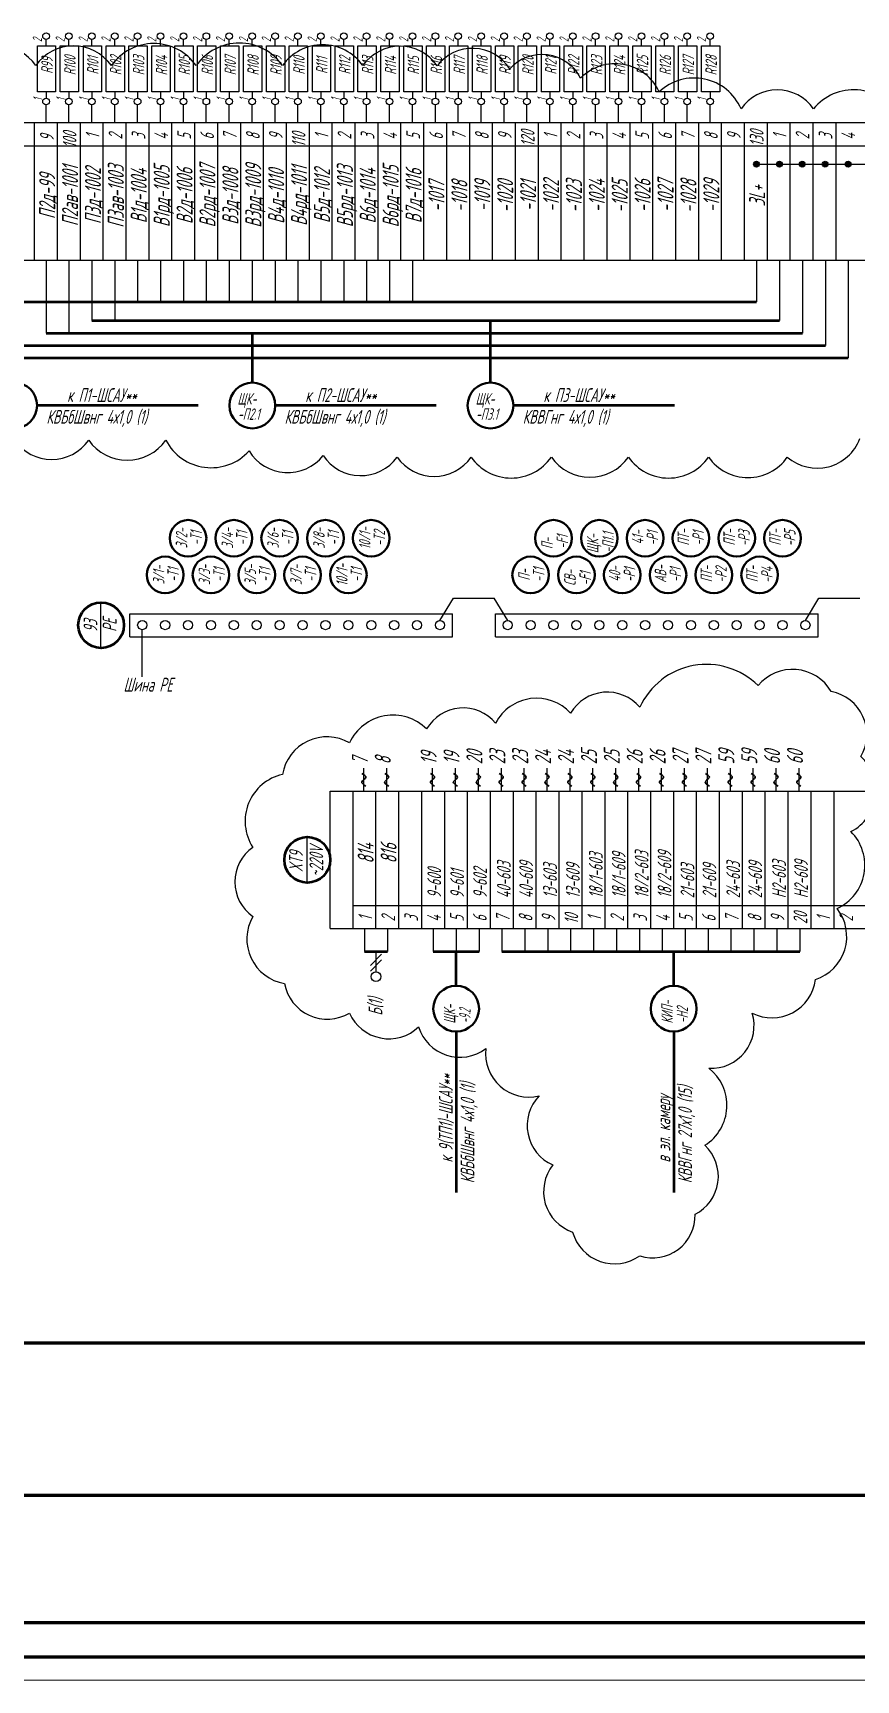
# Model space of a CAD drawing. Header units: millimetres. Extents: x -680 to 9204, y -4430 to 7779.
# Drawn here: x 3964.6 to 4144.4, y -537.1 to -177.6 of the extents above; entities that cross this region are included whole.
import ezdxf
from ezdxf.enums import TextEntityAlignment as Align

# ---------------------------------------------------------------- set-up
doc = ezdxf.new("R2010")
doc.units = ezdxf.units.MM
doc.layers.get('Defpoints').update_dxf_attribs({"color": 33})
for name, color, linetype, lineweight in [('Датчики', 31, 'Continuous', 50), ('Текст_КИП', 2, 'Continuous', 25), ('Толст.рамка', 7, 'Continuous', 60), ('Тонк.рамка', 10, 'Continuous', 20), ('Эл.кабель', 2, 'Continuous', 50)]:
    doc.layers.add(name, color=color, linetype=linetype, lineweight=lineweight)
doc.layers.add('ТЕКСТ', color=2, linetype='Continuous')
doc.styles.add('Simplex', font='simplex.shx', dxfattribs={"width": 0.7, "oblique": 15})

msp = doc.modelspace()

# ---------------------------------------------------------------- hatches: boundary and pattern name
for points in [[(4122.603, -206.845, 1), (4122.603, -205.579, 1)], [(4127.603, -206.845, 1), (4127.603, -205.579, 1)], [(4132.603, -206.845, 1), (4132.603, -205.579, 1)], [(4137.603, -206.845, 1), (4137.603, -205.579, 1)], [(4142.603, -206.845, 1), (4142.603, -205.579, 1)]]:
    msp.add_hatch(color=256).paths.add_polyline_path(points)

# ---------------------------------------------------------------- linework, layer by layer
for p, q in [((3967.498, -180.406), (3967.498, -179.015)), ((3972.498, -180.406), (3972.498, -179.015)), ((3977.498, -180.406), (3977.498, -179.015)), ((3982.498, -180.406), (3982.498, -179.015)), ((3987.498, -180.406), (3987.498, -179.015)), ((3992.498, -180.406), (3992.498, -179.015)), ((3997.498, -180.406), (3997.498, -179.015)), ((4002.498, -180.406), (4002.498, -179.015)), ((4007.498, -180.406), (4007.498, -179.015)), ((4012.498, -180.406), (4012.498, -179.015)), ((4017.498, -180.406), (4017.498, -179.015)), ((4022.498, -180.406), (4022.498, -179.015)), ((4027.498, -180.406), (4027.498, -179.015)), ((4032.498, -180.406), (4032.498, -179.015)), ((4037.498, -180.406), (4037.498, -179.015)), ((4042.498, -180.406), (4042.498, -179.015)), ((4047.498, -180.406), (4047.498, -179.015)), ((4052.498, -180.406), (4052.498, -179.015)), ((4057.498, -180.406), (4057.498, -179.015)), ((4062.498, -180.406), (4062.498, -179.015)), ((4067.498, -180.406), (4067.498, -179.015)), ((4072.498, -180.406), (4072.498, -179.015)), ((4077.498, -180.406), (4077.498, -179.015)), ((4082.498, -180.406), (4082.498, -179.015)), ((4087.498, -180.406), (4087.498, -179.015)), ((4092.498, -180.406), (4092.498, -179.015)), ((4097.498, -180.406), (4097.498, -179.015)), ((4102.498, -180.406), (4102.498, -179.015)), ((4107.498, -180.406), (4107.498, -179.015)), ((4112.498, -180.406), (4112.498, -179.015)), ((3967.498, -190.406), (3967.498, -191.797)), ((3972.498, -190.406), (3972.498, -191.797)), ((3977.498, -190.406), (3977.498, -191.797)), ((3982.498, -190.406), (3982.498, -191.797)), ((3987.498, -190.406), (3987.498, -191.797)), ((3992.498, -190.406), (3992.498, -191.797)), ((3997.498, -190.406), (3997.498, -191.797)), ((4002.498, -190.406), (4002.498, -191.797)), ((4007.498, -190.406), (4007.498, -191.797)), ((4012.498, -190.406), (4012.498, -191.797)), ((4017.498, -190.406), (4017.498, -191.797)), ((4022.498, -190.406), (4022.498, -191.797)), ((4027.498, -190.406), (4027.498, -191.797)), ((4032.498, -190.406), (4032.498, -191.797)), ((4037.498, -190.406), (4037.498, -191.797)), ((4042.498, -190.406), (4042.498, -191.797)), ((4047.498, -190.406), (4047.498, -191.797)), ((4052.498, -190.406), (4052.498, -191.797)), ((4057.498, -190.406), (4057.498, -191.797)), ((4062.498, -190.406), (4062.498, -191.797)), ((4067.498, -190.406), (4067.498, -191.797)), ((4072.498, -190.406), (4072.498, -191.797)), ((4077.498, -190.406), (4077.498, -191.797)), ((4082.498, -190.406), (4082.498, -191.797)), ((4087.498, -190.406), (4087.498, -191.797)), ((4092.498, -190.406), (4092.498, -191.797)), ((4097.498, -190.406), (4097.498, -191.797)), ((4102.498, -190.406), (4102.498, -191.797)), ((4107.498, -190.406), (4107.498, -191.797)), ((4112.498, -190.406), (4112.498, -191.797)), ((4123.237, -206.212), (4126.97, -206.212)), ((4128.237, -206.212), (4131.97, -206.212)), ((4133.237, -206.212), (4136.97, -206.212)), ((4138.237, -206.212), (4141.97, -206.212)), ((4143.237, -206.212), (4146.97, -206.212)), ((4053.506, -305.837), (4056.457, -300.937)), ((4056.457, -300.937), (4065.35, -300.937)), ((4068.301, -305.837), (4065.35, -300.937)), ((4133.301, -305.837), (4136.252, -300.937)), ((4136.252, -300.937), (4145.145, -300.937)), ((3985.801, -304.378), (4056.252, -304.378)), ((3985.801, -309.378), (3985.801, -304.378)), ((4056.252, -309.378), (4056.252, -304.378)), ((4065.596, -304.378), (4136.047, -304.378)), ((4065.596, -309.378), (4065.596, -304.378)), ((4136.047, -309.378), (4136.047, -304.378)), ((3985.801, -309.378), (4056.252, -309.378)), ((4065.596, -309.378), (4136.047, -309.378)), ((4040.771, -378.691), (4038.31, -381.149)), ((4040.771, -379.925), (4038.31, -382.384)), ((4039.541, -378.076), (4039.541, -382.543))]:
    msp.add_line(p, q)
at = {"linetype": 'Continuous', "lineweight": -3}
for p, q in [((3965.601, -190.406), (3965.601, -180.406)), ((3965.603, -180.406), (3969.603, -180.406)), ((3969.603, -180.406), (3969.603, -190.406)), ((3970.601, -190.406), (3970.601, -180.406)), ((3970.603, -180.406), (3974.603, -180.406)), ((3974.603, -180.406), (3974.603, -190.406)), ((3975.603, -180.406), (3979.603, -180.406)), ((3975.603, -180.406), (3975.603, -190.406)), ((3979.603, -180.406), (3979.603, -190.406)), ((3980.601, -190.406), (3980.601, -180.406)), ((3980.603, -180.406), (3984.603, -180.406)), ((3984.603, -180.406), (3984.603, -190.406)), ((3985.601, -190.406), (3985.601, -180.406)), ((3985.603, -180.406), (3989.603, -180.406)), ((3989.603, -180.406), (3989.603, -190.406)), ((3990.601, -190.406), (3990.601, -180.406)), ((3990.603, -180.406), (3994.603, -180.406)), ((3994.603, -180.406), (3994.603, -190.406)), ((3995.601, -190.406), (3995.601, -180.406)), ((3995.603, -180.406), (3999.603, -180.406)), ((3999.603, -180.406), (3999.603, -190.406)), ((3999.603, -180.406), (3999.603, -190.406)), ((4000.601, -190.406), (4000.601, -180.406)), ((4000.603, -180.406), (4004.603, -180.406)), ((4004.603, -180.406), (4004.603, -190.406)), ((4005.601, -190.406), (4005.601, -180.406)), ((4005.603, -180.406), (4009.603, -180.406)), ((4009.603, -180.406), (4009.603, -190.406)), ((4010.601, -190.406), (4010.601, -180.406)), ((4010.603, -180.406), (4014.603, -180.406)), ((4014.603, -180.406), (4014.603, -190.406)), ((4015.601, -190.406), (4015.601, -180.406)), ((4015.603, -180.406), (4019.603, -180.406)), ((4019.603, -180.406), (4019.603, -190.406)), ((4020.601, -190.406), (4020.601, -180.406)), ((4020.603, -180.406), (4024.603, -180.406)), ((4024.603, -180.406), (4024.603, -190.406)), ((4025.603, -180.406), (4029.603, -180.406)), ((4025.603, -180.406), (4025.603, -190.406)), ((4029.603, -180.406), (4029.603, -190.406)), ((4030.601, -190.406), (4030.601, -180.406)), ((4030.603, -180.406), (4034.603, -180.406)), ((4034.603, -180.406), (4034.603, -190.406)), ((4035.601, -190.406), (4035.601, -180.406)), ((4035.603, -180.406), (4039.603, -180.406)), ((4039.603, -180.406), (4039.603, -190.406)), ((4040.601, -190.406), (4040.601, -180.406)), ((4040.603, -180.406), (4044.603, -180.406)), ((4044.603, -180.406), (4044.603, -190.406)), ((4045.601, -190.406), (4045.601, -180.406)), ((4045.603, -180.406), (4049.603, -180.406)), ((4049.603, -180.406), (4049.603, -190.406)), ((4049.603, -180.406), (4049.603, -190.406)), ((4050.601, -190.406), (4050.601, -180.406)), ((4050.603, -180.406), (4054.603, -180.406)), ((4054.603, -180.406), (4054.603, -190.406)), ((4055.601, -190.406), (4055.601, -180.406)), ((4055.603, -180.406), (4059.603, -180.406)), ((4059.603, -180.406), (4059.603, -190.406)), ((4060.601, -190.406), (4060.601, -180.406)), ((4060.603, -180.406), (4064.603, -180.406)), ((4064.603, -180.406), (4064.603, -190.406)), ((4065.601, -190.406), (4065.601, -180.406)), ((4065.603, -180.406), (4069.603, -180.406)), ((4069.603, -180.406), (4069.603, -190.406)), ((4070.601, -190.406), (4070.601, -180.406)), ((4070.603, -180.406), (4074.603, -180.406)), ((4074.603, -180.406), (4074.603, -190.406)), ((4075.603, -180.406), (4079.603, -180.406)), ((4075.603, -180.406), (4075.603, -190.406)), ((4079.603, -180.406), (4079.603, -190.406)), ((4080.601, -190.406), (4080.601, -180.406)), ((4080.603, -180.406), (4084.603, -180.406)), ((4084.603, -180.406), (4084.603, -190.406)), ((4085.601, -190.406), (4085.601, -180.406)), ((4085.603, -180.406), (4089.603, -180.406)), ((4089.603, -180.406), (4089.603, -190.406)), ((4090.601, -190.406), (4090.601, -180.406)), ((4090.603, -180.406), (4094.603, -180.406)), ((4094.603, -180.406), (4094.603, -190.406)), ((4095.601, -190.406), (4095.601, -180.406)), ((4095.603, -180.406), (4099.603, -180.406)), ((4099.603, -180.406), (4099.603, -190.406)), ((4099.603, -180.406), (4099.603, -190.406)), ((4100.601, -190.406), (4100.601, -180.406)), ((4100.603, -180.406), (4104.603, -180.406)), ((4104.603, -180.406), (4104.603, -190.406)), ((4105.601, -190.406), (4105.601, -180.406)), ((4105.603, -180.406), (4109.603, -180.406)), ((4109.603, -180.406), (4109.603, -190.406)), ((4110.601, -190.406), (4110.601, -180.406)), ((4110.603, -180.406), (4114.603, -180.406)), ((4114.603, -180.406), (4114.603, -190.406)), ((3969.603, -190.406), (3965.603, -190.406)), ((3974.603, -190.406), (3970.603, -190.406)), ((3979.603, -190.406), (3975.603, -190.406)), ((3984.603, -190.406), (3980.603, -190.406)), ((3989.603, -190.406), (3985.603, -190.406)), ((3994.603, -190.406), (3990.603, -190.406)), ((3999.603, -190.406), (3995.603, -190.406)), ((4004.603, -190.406), (4000.603, -190.406)), ((4009.603, -190.406), (4005.603, -190.406)), ((4014.603, -190.406), (4010.603, -190.406)), ((4019.603, -190.406), (4015.603, -190.406)), ((4024.603, -190.406), (4020.603, -190.406)), ((4029.603, -190.406), (4025.603, -190.406)), ((4034.603, -190.406), (4030.603, -190.406)), ((4039.603, -190.406), (4035.603, -190.406)), ((4044.603, -190.406), (4040.603, -190.406)), ((4049.603, -190.406), (4045.603, -190.406)), ((4054.603, -190.406), (4050.603, -190.406)), ((4059.603, -190.406), (4055.603, -190.406)), ((4064.603, -190.406), (4060.603, -190.406)), ((4069.603, -190.406), (4065.603, -190.406)), ((4074.603, -190.406), (4070.603, -190.406)), ((4079.603, -190.406), (4075.603, -190.406)), ((4084.603, -190.406), (4080.603, -190.406)), ((4089.603, -190.406), (4085.603, -190.406)), ((4094.603, -190.406), (4090.603, -190.406)), ((4099.603, -190.406), (4095.603, -190.406)), ((4104.603, -190.406), (4100.603, -190.406)), ((4109.603, -190.406), (4105.603, -190.406)), ((4114.603, -190.406), (4110.603, -190.406))]:
    msp.add_line(p, q, dxfattribs=at)
at = {"color": 3}
for p, q in [((3967.498, -197.146), (3967.498, -193.249)), ((3972.498, -197.146), (3972.498, -193.249)), ((3977.498, -197.146), (3977.498, -193.249)), ((3982.498, -197.146), (3982.498, -193.249)), ((3987.498, -197.146), (3987.498, -193.249)), ((3992.498, -197.146), (3992.498, -193.249)), ((3997.498, -197.146), (3997.498, -193.249)), ((4002.498, -197.146), (4002.498, -193.249)), ((4007.498, -197.146), (4007.498, -193.249)), ((4012.498, -197.146), (4012.498, -193.249)), ((4017.498, -197.146), (4017.498, -193.249)), ((4022.498, -197.146), (4022.498, -193.249)), ((4027.498, -197.146), (4027.498, -193.249)), ((4032.498, -197.146), (4032.498, -193.249)), ((4037.498, -197.146), (4037.498, -193.249)), ((4042.498, -197.146), (4042.498, -193.249)), ((4047.498, -197.146), (4047.498, -193.249)), ((4052.498, -197.146), (4052.498, -193.249)), ((4057.498, -197.146), (4057.498, -193.249)), ((4062.498, -197.146), (4062.498, -193.249)), ((4067.498, -197.146), (4067.498, -193.249)), ((4072.498, -197.146), (4072.498, -193.249)), ((4077.498, -197.146), (4077.498, -193.249)), ((4082.498, -197.146), (4082.498, -193.249)), ((4087.498, -197.146), (4087.498, -193.249)), ((4092.498, -197.146), (4092.498, -193.249)), ((4097.498, -197.146), (4097.498, -193.249)), ((4102.498, -197.146), (4102.498, -193.249)), ((4107.498, -197.146), (4107.498, -193.249)), ((4112.498, -197.146), (4112.498, -193.249))]:
    msp.add_line(p, q, dxfattribs=at)
at = {"color": 2}
for p, q in [((3469.998, -197.146), (4154.998, -197.146)), ((3964.998, -227.146), (3964.998, -197.146)), ((3969.998, -227.146), (3969.998, -197.146)), ((3974.998, -227.146), (3974.998, -197.146)), ((3979.998, -227.146), (3979.998, -197.146)), ((3984.998, -227.146), (3984.998, -197.146)), ((3989.998, -227.146), (3989.998, -197.146)), ((3994.998, -227.146), (3994.998, -197.146)), ((3999.998, -227.146), (3999.998, -197.146)), ((4004.998, -227.146), (4004.998, -197.146)), ((4009.998, -227.146), (4009.998, -197.146)), ((4014.998, -227.146), (4014.998, -197.146)), ((4019.998, -227.146), (4019.998, -197.146)), ((4024.998, -227.146), (4024.998, -197.146)), ((4029.998, -227.146), (4029.998, -197.146)), ((4034.998, -227.146), (4034.998, -197.146)), ((4039.998, -227.146), (4039.998, -197.146)), ((4044.998, -227.146), (4044.998, -197.146)), ((4049.998, -227.146), (4049.998, -197.146)), ((4054.998, -227.146), (4054.998, -197.146)), ((4059.998, -227.146), (4059.998, -197.146)), ((4064.998, -227.146), (4064.998, -197.146)), ((4069.998, -227.146), (4069.998, -197.146)), ((4074.998, -227.146), (4074.998, -197.146)), ((4079.998, -227.146), (4079.998, -197.146)), ((4079.998, -227.146), (4079.998, -197.146)), ((4084.998, -227.146), (4084.998, -197.146)), ((4084.998, -227.146), (4084.998, -197.146)), ((4089.998, -227.146), (4089.998, -197.146)), ((4089.998, -227.146), (4089.998, -197.146)), ((4094.998, -227.146), (4094.998, -197.146)), ((4094.998, -227.146), (4094.998, -197.146)), ((4099.998, -227.146), (4099.998, -197.146)), ((4099.998, -227.146), (4099.998, -197.146)), ((4104.998, -227.146), (4104.998, -197.146)), ((4109.998, -227.146), (4109.998, -197.146)), ((4114.998, -227.146), (4114.998, -197.146)), ((4119.998, -227.146), (4119.998, -197.146)), ((4124.998, -227.146), (4124.998, -197.146)), ((4129.998, -227.146), (4129.998, -197.146)), ((4134.998, -227.146), (4134.998, -197.146)), ((4139.998, -227.146), (4139.998, -197.146)), ((3474.998, -202.178), (3999.998, -202.178)), ((3474.998, -202.178), (4149.998, -202.178)), ((3469.998, -227.146), (4154.998, -227.146)), ((4029.541, -373.076), (4029.541, -343.076)), ((4029.541, -343.076), (4464.541, -343.076)), ((4034.541, -373.076), (4034.541, -343.076)), ((4039.541, -373.076), (4039.541, -343.076)), ((4044.541, -373.076), (4044.541, -343.076)), ((4049.541, -373.076), (4049.541, -343.076)), ((4054.541, -373.076), (4054.541, -343.076)), ((4059.541, -373.076), (4059.541, -343.076)), ((4064.541, -373.076), (4064.541, -343.076)), ((4069.541, -373.076), (4069.541, -343.076)), ((4074.541, -373.076), (4074.541, -343.076)), ((4079.541, -373.076), (4079.541, -343.076)), ((4084.541, -373.076), (4084.541, -343.076)), ((4089.541, -373.076), (4089.541, -343.076)), ((4094.541, -373.076), (4094.541, -343.076)), ((4099.541, -373.076), (4099.541, -343.076)), ((4104.541, -373.076), (4104.541, -343.076)), ((4109.541, -373.076), (4109.541, -343.076)), ((4114.541, -373.076), (4114.541, -343.076)), ((4119.541, -373.076), (4119.541, -343.076)), ((4124.541, -373.076), (4124.541, -343.076)), ((4129.541, -373.076), (4129.541, -343.076)), ((4134.541, -373.076), (4134.541, -343.076)), ((4139.541, -373.076), (4139.541, -343.076)), ((4034.541, -368.044), (4459.541, -368.044)), ((4029.541, -373.076), (4464.541, -373.076))]:
    msp.add_line(p, q, dxfattribs=at)
at = {"color": 2, "ltscale": 0.5}
for p, q in [((3967.498, -227.146), (3967.498, -243.086)), ((3972.498, -227.146), (3972.498, -243.086)), ((3977.498, -227.146), (3977.498, -240.33)), ((3982.498, -227.146), (3982.498, -240.33)), ((3987.498, -227.146), (3987.498, -236.238)), ((3992.498, -227.146), (3992.498, -236.238)), ((3997.498, -227.146), (3997.498, -236.238)), ((4002.498, -227.146), (4002.498, -236.238)), ((4007.498, -227.146), (4007.498, -236.238)), ((4012.498, -227.146), (4012.498, -236.238)), ((4017.498, -227.146), (4017.498, -236.238)), ((4022.498, -227.146), (4022.498, -236.238)), ((4027.498, -227.146), (4027.498, -236.238)), ((4032.498, -227.146), (4032.498, -236.238)), ((4037.498, -227.146), (4037.498, -236.238)), ((4042.498, -227.146), (4042.498, -236.238)), ((4047.498, -227.146), (4047.498, -236.238)), ((4122.651, -227.146), (4122.651, -236.238)), ((4127.651, -227.146), (4127.651, -240.33)), ((4132.651, -227.146), (4132.651, -243.086)), ((4137.651, -227.146), (4137.651, -245.787)), ((4142.651, -227.146), (4142.651, -248.515)), ((4037.041, -373.076), (4037.041, -378.076)), ((4042.041, -373.076), (4042.041, -378.076)), ((4052.041, -373.076), (4052.041, -378.076)), ((4057.041, -373.076), (4057.041, -378.076)), ((4062.041, -373.076), (4062.041, -378.076)), ((4067.041, -373.076), (4067.041, -378.076)), ((4072.041, -373.076), (4072.041, -378.076)), ((4087.041, -373.076), (4087.041, -378.076)), ((4092.041, -373.076), (4092.041, -378.076)), ((4097.041, -373.076), (4097.041, -378.076)), ((4102.041, -373.076), (4102.041, -378.076)), ((4107.041, -373.076), (4107.041, -378.076)), ((4112.041, -373.076), (4112.041, -378.076)), ((4127.041, -373.076), (4127.041, -378.076)), ((4132.041, -373.076), (4132.041, -378.076))]:
    msp.add_line(p, q, dxfattribs=at)
at = {"color": 7, "linetype": 'ByBlock'}
msp.add_line((3979.49, -311.806), (3979.49, -301.909), dxfattribs=at)
at = {"color": 107}
msp.add_line((3988.506, -318.163), (3988.506, -307.837), dxfattribs=at)
at = {"ltscale": 0.5}
for p, q in [((4036.838, -338.076), (4036.838, -343.076)), ((4041.838, -338.076), (4041.838, -343.076)), ((4051.838, -338.076), (4051.838, -343.076)), ((4056.838, -338.076), (4056.838, -343.076)), ((4061.838, -338.076), (4061.838, -343.076)), ((4066.838, -338.076), (4066.838, -343.076)), ((4071.838, -338.076), (4071.838, -343.076)), ((4086.838, -338.076), (4086.838, -343.076)), ((4091.838, -338.076), (4091.838, -343.076)), ((4096.838, -338.076), (4096.838, -343.076)), ((4101.838, -338.076), (4101.838, -343.076)), ((4106.838, -338.076), (4106.838, -343.076)), ((4111.838, -338.076), (4111.838, -343.076)), ((4126.838, -338.076), (4126.838, -343.076)), ((4131.838, -338.076), (4131.838, -343.076))]:
    msp.add_line(p, q, dxfattribs=at)
at = {"color": 5, "lineweight": 60}
for p, q in [((4603.156, -463.626), (3419.757, -463.626)), ((4603.156, -496.887), (3419.757, -496.887)), ((3419.757, -524.579), (4428.923, -524.579))]:
    msp.add_line(p, q, dxfattribs=at)
for points in [[(3998.506, -291.888, 0, 1.2, 0), (3998.506, -295.888, 0, 0, 0), (3998.506, -305.837, 0, 0, 0)], [(4008.506, -291.888, 0, 1.2, 0), (4008.506, -295.888, 0, 0, 0), (4008.506, -305.837, 0, 0, 0)], [(4018.506, -291.888, 0, 1.2, 0), (4018.506, -295.888, 0, 0, 0), (4018.506, -305.837, 0, 0, 0)], [(4028.506, -291.888, 0, 1.2, 0), (4028.506, -295.888, 0, 0, 0), (4028.506, -305.837, 0, 0, 0)], [(4038.506, -291.888, 0, 1.2, 0), (4038.506, -295.888, 0, 0, 0), (4038.506, -305.837, 0, 0, 0)], [(4048.506, -291.888, 0, 1.2, 0), (4048.506, -295.888, 0, 0, 0), (4048.506, -305.837, 0, 0, 0)], [(4078.301, -291.888, 0, 1.2, 0), (4078.301, -295.888, 0, 0, 0), (4078.301, -305.837, 0, 0, 0)], [(4088.301, -291.888, 0, 1.2, 0), (4088.301, -295.888, 0, 0, 0), (4088.301, -305.837, 0, 0, 0)], [(4098.301, -291.888, 0, 1.2, 0), (4098.301, -295.888, 0, 0, 0), (4098.301, -305.837, 0, 0, 0)], [(4108.301, -291.888, 0, 1.2, 0), (4108.301, -295.888, 0, 0, 0), (4108.301, -305.837, 0, 0, 0)], [(4118.301, -291.888, 0, 1.2, 0), (4118.301, -295.888, 0, 0, 0), (4118.301, -305.837, 0, 0, 0)], [(4128.301, -291.888, 0, 1.2, 0), (4128.301, -295.888, 0, 0, 0), (4128.301, -305.837, 0, 0, 0)], [(3993.506, -299.887, 0, 1.2, 0), (3993.506, -303.638, 0, 0, 0), (3993.506, -305.837, 0, 0, 0)], [(4003.506, -299.887, 0, 1.2, 0), (4003.506, -303.638, 0, 0, 0), (4003.506, -305.837, 0, 0, 0)], [(4013.506, -299.887, 0, 1.2, 0), (4013.506, -303.638, 0, 0, 0), (4013.506, -305.837, 0, 0, 0)], [(4023.506, -299.887, 0, 1.2, 0), (4023.506, -303.638, 0, 0, 0), (4023.506, -305.837, 0, 0, 0)], [(4033.506, -299.887, 0, 1.2, 0), (4033.506, -303.638, 0, 0, 0), (4033.506, -305.837, 0, 0, 0)], [(4043.506, -299.887, 0, 1.2, 0), (4043.506, -303.638, 0, 0, 0), (4043.506, -305.837, 0, 0, 0)], [(4073.301, -299.887, 0, 1.2, 0), (4073.301, -303.638, 0, 0, 0), (4073.301, -305.837, 0, 0, 0)], [(4083.301, -299.887, 0, 1.2, 0), (4083.301, -303.638, 0, 0, 0), (4083.301, -305.837, 0, 0, 0)], [(4093.301, -299.887, 0, 1.2, 0), (4093.301, -303.638, 0, 0, 0), (4093.301, -305.837, 0, 0, 0)], [(4103.301, -299.887, 0, 1.2, 0), (4103.301, -303.638, 0, 0, 0), (4103.301, -305.837, 0, 0, 0)], [(4113.301, -299.887, 0, 1.2, 0), (4113.301, -303.638, 0, 0, 0), (4113.301, -305.837, 0, 0, 0)], [(4123.301, -299.887, 0, 1.2, 0), (4123.301, -303.638, 0, 0, 0), (4123.301, -305.837, 0, 0, 0)]]:
    msp.add_lwpolyline(points, format="xyseb")
for centre, radius in [((3967.498, -178.289), 0.726), ((3972.498, -178.289), 0.726), ((3977.498, -178.289), 0.726), ((3982.498, -178.289), 0.726), ((3987.498, -178.289), 0.726), ((3992.498, -178.289), 0.726), ((3997.498, -178.289), 0.726), ((4002.498, -178.289), 0.726), ((4007.498, -178.289), 0.726), ((4012.498, -178.289), 0.726), ((4017.498, -178.289), 0.726), ((4022.498, -178.289), 0.726), ((4027.498, -178.289), 0.726), ((4032.498, -178.289), 0.726), ((4037.498, -178.289), 0.726), ((4042.498, -178.289), 0.726), ((4047.498, -178.289), 0.726), ((4052.498, -178.289), 0.726), ((4057.498, -178.289), 0.726), ((4062.498, -178.289), 0.726), ((4067.498, -178.289), 0.726), ((4072.498, -178.289), 0.726), ((4077.498, -178.289), 0.726), ((4082.498, -178.289), 0.726), ((4087.498, -178.289), 0.726), ((4092.498, -178.289), 0.726), ((4097.498, -178.289), 0.726), ((4102.498, -178.289), 0.726), ((4107.498, -178.289), 0.726), ((4112.498, -178.289), 0.726), ((3967.498, -192.523), 0.726), ((3972.498, -192.523), 0.726), ((3977.498, -192.523), 0.726), ((3982.498, -192.523), 0.726), ((3987.498, -192.523), 0.726), ((3992.498, -192.523), 0.726), ((3997.498, -192.523), 0.726), ((4002.498, -192.523), 0.726), ((4007.498, -192.523), 0.726), ((4012.498, -192.523), 0.726), ((4017.498, -192.523), 0.726), ((4022.498, -192.523), 0.726), ((4027.498, -192.523), 0.726), ((4032.498, -192.523), 0.726), ((4037.498, -192.523), 0.726), ((4042.498, -192.523), 0.726), ((4047.498, -192.523), 0.726), ((4052.498, -192.523), 0.726), ((4057.498, -192.523), 0.726), ((4062.498, -192.523), 0.726), ((4067.498, -192.523), 0.726), ((4072.498, -192.523), 0.726), ((4077.498, -192.523), 0.726), ((4082.498, -192.523), 0.726), ((4087.498, -192.523), 0.726), ((4092.498, -192.523), 0.726), ((4097.498, -192.523), 0.726), ((4102.498, -192.523), 0.726), ((4107.498, -192.523), 0.726), ((4112.498, -192.523), 0.726), ((4122.603, -206.212), 0.633), ((4127.603, -206.212), 0.633), ((4132.603, -206.212), 0.633), ((4137.603, -206.212), 0.633), ((4142.603, -206.212), 0.633), ((3988.506, -306.837), 1), ((3993.506, -306.837), 1), ((3998.506, -306.837), 1), ((4003.506, -306.837), 1), ((4008.506, -306.837), 1), ((4013.506, -306.837), 1), ((4018.506, -306.837), 1), ((4023.506, -306.837), 1), ((4028.506, -306.837), 1), ((4033.506, -306.837), 1), ((4038.506, -306.837), 1), ((4043.506, -306.837), 1), ((4048.506, -306.837), 1), ((4053.506, -306.837), 1), ((4068.301, -306.837), 1), ((4073.301, -306.837), 1), ((4078.301, -306.837), 1), ((4083.301, -306.837), 1), ((4088.301, -306.837), 1), ((4093.301, -306.837), 1), ((4098.301, -306.837), 1), ((4103.301, -306.837), 1), ((4108.301, -306.837), 1), ((4113.301, -306.837), 1), ((4118.301, -306.837), 1), ((4123.301, -306.837), 1), ((4128.301, -306.837), 1), ((4133.301, -306.837), 1), ((4039.541, -383.582), 1.039)]:
    msp.add_circle(centre, radius)
at = {"color": 30, "linetype": 'ByBlock', "lineweight": 30, "end_tangent": (0, -1)}
for points in [[(4036.456, -339.243), (4037.324, -340.112), (4036.424, -341.045), (4037.324, -341.978)], [(4041.456, -339.243), (4042.324, -340.112), (4041.424, -341.045), (4042.324, -341.978)], [(4051.456, -339.243), (4052.324, -340.112), (4051.424, -341.045), (4052.324, -341.978)], [(4056.456, -339.243), (4057.324, -340.112), (4056.424, -341.045), (4057.324, -341.978)], [(4061.456, -339.243), (4062.324, -340.112), (4061.424, -341.045), (4062.324, -341.978)], [(4066.456, -339.243), (4067.324, -340.112), (4066.424, -341.045), (4067.324, -341.978)], [(4071.456, -339.243), (4072.324, -340.112), (4071.424, -341.045), (4072.324, -341.978)], [(4086.456, -339.243), (4087.324, -340.112), (4086.424, -341.045), (4087.324, -341.978)], [(4091.456, -339.243), (4092.324, -340.112), (4091.424, -341.045), (4092.324, -341.978)], [(4096.456, -339.243), (4097.324, -340.112), (4096.424, -341.045), (4097.324, -341.978)], [(4101.456, -339.243), (4102.324, -340.112), (4101.424, -341.045), (4102.324, -341.978)], [(4106.456, -339.243), (4107.324, -340.112), (4106.424, -341.045), (4107.324, -341.978)], [(4111.456, -339.243), (4112.324, -340.112), (4111.424, -341.045), (4112.324, -341.978)], [(4126.456, -339.243), (4127.324, -340.112), (4126.424, -341.045), (4127.324, -341.978)], [(4131.456, -339.243), (4132.324, -340.112), (4131.424, -341.045), (4132.324, -341.978)]]:
    msp.add_spline(points, degree=3, dxfattribs=at)
at = {"layer": 'Defpoints', "ltscale": 0.5}
for p, q in [((4076.838, -338.076), (4076.838, -343.076)), ((4081.838, -338.076), (4081.838, -343.076)), ((4116.838, -338.076), (4116.838, -343.076)), ((4121.838, -338.076), (4121.838, -343.076)), ((4117.041, -373.076), (4117.041, -378.076)), ((4122.041, -373.076), (4122.041, -378.076))]:
    msp.add_line(p, q, dxfattribs=at)
at = {"layer": 'Defpoints', "lineweight": -3}
msp.add_line((4024.541, -363.076), (4024.541, -353.076), dxfattribs=at)
at = {"layer": 'Defpoints', "color": 2, "ltscale": 0.5}
for p, q in [((4077.041, -373.076), (4077.041, -378.076)), ((4082.041, -373.076), (4082.041, -378.076))]:
    msp.add_line(p, q, dxfattribs=at)
at = {"layer": 'Defpoints', "color": 2}
for points in [[(4153.586, -195.476, 0.5205671), (4135.068, -194.13, 0.5205671), (4135.068, -194.13, 0.5205671), (4119.243, -194.13, 0.5205671), (4119.243, -194.13, 0.5205671), (4101.397, -190.428, 0.5205671), (4101.397, -190.428, 0.5205671), (4084.226, -187.4, 0.5205671), (4084.226, -187.4, 0.5205671), (4068.737, -185.381, 0.5205671), (4068.737, -185.381, 0.5205671), (4052.912, -184.708, 0.5205671), (4052.912, -184.708, 0.5205671), (4036.652, -184.695, 0.5205671), (4036.652, -184.695, 0.5205671), (4019.143, -184.695, 0.5205671), (4019.143, -184.695, 0.5205671), (4000.288, -184.695, 0.5205671), (4000.288, -184.695, 0.5205671), (3981.769, -184.695, 0.5205671), (3981.769, -184.695, 0.5205671), (3965.271, -184.695, 0.5205671), (3965.271, -184.695, 0.5205671), (3948.772, -184.695, 0.5205671)], [(3960.656, -266.472, 0.5205671), (3976.817, -266.472, 0.5205671), (3976.817, -266.472, 0.5205671), (3993.652, -266.472, 0.5205671), (3993.652, -266.472, 0.5205671), (4011.834, -268.827, 0.5205671), (4011.834, -268.827, 0.5205671), (4027.996, -269.836, 0.5205671), (4027.996, -269.836, 0.5205671), (4044.158, -270.173, 0.5205671), (4044.158, -270.173, 0.5205671), (4060.32, -270.173, 0.5205671), (4060.32, -270.173, 0.5205671), (4077.828, -270.173, 0.5205671), (4077.828, -270.173, 0.5205671), (4094.663, -270.173, 0.5205671), (4094.663, -270.173, 0.5205671), (4112.172, -270.173, 0.5205671), (4112.172, -270.173, 0.5205671), (4129.344, -270.173, 0.5205671), (4129.344, -270.173, 0.5205671), (4145.169, -266.135, 0.5205671)], [(4145.393, -335.549, 0.5205671), (4138.928, -321.336, 0.5205671), (4138.928, -321.336, 0.5205671), (4122.982, -320.044, 0.5205671), (4122.982, -320.044, 0.5205671), (4097.123, -324.782, 0.5205671), (4082.039, -326.074, 0.5205671), (4082.039, -326.074, 0.5205671), (4065.661, -328.227, 0.5205671), (4065.661, -328.227, 0.5205671), (4050.577, -329.519, 0.5205671), (4050.577, -329.519, 0.5205671), (4033.769, -332.534, 0.5205671), (4033.769, -332.534, 0.5205671), (4019.115, -339.425, 0.5205671), (4019.115, -339.425, 0.5205671), (4012.65, -355.361, 0.5205671), (4012.65, -355.361, 0.5205671), (4012.65, -370.435, 0.5205671), (4012.65, -370.435, 0.5205671), (4019.546, -385.078, 0.5205671), (4019.546, -385.078, 0.5205671), (4033.769, -391.538, 0.5205671), (4033.769, -391.538, 0.5205671), (4048.853, -394.553, 0.5205671), (4048.853, -394.553, 0.5205671), (4063.506, -399.291, 0.5205671), (4063.506, -399.291, 0.5205671), (4075.143, -409.627, 0.5205671), (4075.143, -409.627, 0.5205671), (4078.16, -424.701, 0.5205671), (4078.16, -424.701, 0.5205671), (4082.47, -439.345, 0.5205671), (4082.47, -439.345, 0.5205671), (4097.123, -444.513, 0.5205671), (4097.123, -444.513, 0.5205671), (4109.19, -435.469, 0.5205671), (4109.19, -435.469, 0.5205671), (4111.345, -420.394, 0.5205671), (4111.345, -420.394, 0.5205671), (4112.207, -403.598, 0.5205671), (4112.207, -403.598, 0.5205671), (4121.689, -391.538, 0.5205671), (4121.689, -391.538, 0.5205671), (4135.48, -384.217, 0.5205671), (4135.48, -384.217, 0.5205671), (4140.221, -368.712, 0.5205671), (4140.221, -368.712, 0.5205671), (4143.238, -351.915, 0.5205671), (4143.238, -351.915, 0.5205671), (4145.393, -335.549, 0.5205671)]]:
    msp.add_lwpolyline(points, format="xyb", dxfattribs=at)
at = {"layer": 'Defpoints', "color": 30, "linetype": 'ByBlock', "lineweight": 30, "end_tangent": (0, -1)}
for points in [[(4076.456, -339.243), (4077.324, -340.112), (4076.424, -341.045), (4077.324, -341.978)], [(4081.456, -339.243), (4082.324, -340.112), (4081.424, -341.045), (4082.324, -341.978)]]:
    msp.add_spline(points, degree=3, dxfattribs=at)
at = {"layer": 'Defpoints', "linetype": 'ByBlock', "lineweight": 30, "end_tangent": (0, -1)}
for points in [[(4116.456, -339.243), (4117.324, -340.112), (4116.424, -341.045), (4117.324, -341.978)], [(4121.456, -339.243), (4122.324, -340.112), (4121.424, -341.045), (4122.324, -341.978)]]:
    msp.add_spline(points, degree=3, dxfattribs=at)
at = {"layer": 'Датчики'}
for centre, radius in [((3979.52, -306.86), 4.979), ((4024.541, -358.076), 5)]:
    msp.add_circle(centre, radius, dxfattribs=at)
at = {"layer": 'Толст.рамка'}
msp.add_line((4629.655, -532.145), (3394.549, -532.145), dxfattribs=at)
at = {"layer": 'Тонк.рамка'}
msp.add_line((3374.549, -537.145), (4634.655, -537.145), dxfattribs=at)
at = {"layer": 'Эл.кабель'}
for p, q in [((3717.498, -236.238), (4122.651, -236.238)), ((3977.498, -240.33), (4127.651, -240.33)), ((4064.542, -253.884), (4064.542, -240.33)), ((3967.498, -243.086), (4132.651, -243.086)), ((4012.546, -253.884), (4012.546, -243.086)), ((3957.498, -245.787), (4137.651, -245.787)), ((3797.498, -248.515), (4142.651, -248.515)), ((4000.702, -258.884), (3965.55, -258.884)), ((4052.698, -258.884), (4017.546, -258.884)), ((4104.694, -258.884), (4069.542, -258.884)), ((4037.041, -378.076), (4042.041, -378.076)), ((4052.041, -378.076), (4062.041, -378.076)), ((4057.041, -385.574), (4057.041, -378.076)), ((4067.041, -378.076), (4132.041, -378.076)), ((4104.541, -385.574), (4104.541, -378.076)), ((4057.041, -395.574), (4057.041, -430.726)), ((4104.541, -395.574), (4104.541, -430.726))]:
    msp.add_line(p, q, dxfattribs=at)
at = {"layer": 'Эл.кабель', "lineweight": 40}
for centre, radius in [((3960.55, -258.884), 5), ((4012.546, -258.884), 5), ((4064.542, -258.884), 5), ((3998.506, -287.888), 4), ((4008.506, -287.888), 4), ((4018.506, -287.888), 4), ((4028.506, -287.888), 4), ((4038.506, -287.888), 4), ((4078.301, -287.888), 4), ((4088.301, -287.888), 4), ((4098.301, -287.888), 4), ((4108.301, -287.888), 4), ((4118.301, -287.888), 4), ((4128.301, -287.888), 4), ((3993.506, -295.887), 4), ((4003.506, -295.887), 4), ((4013.506, -295.887), 4), ((4023.506, -295.887), 4), ((4033.506, -295.887), 4), ((4073.301, -295.887), 4), ((4083.301, -295.887), 4), ((4093.301, -295.887), 4), ((4103.301, -295.887), 4), ((4113.301, -295.887), 4), ((4123.301, -295.887), 4), ((4057.041, -390.574), 5), ((4104.541, -390.574), 5)]:
    msp.add_circle(centre, radius, dxfattribs=at)

# ---------------------------------------------------------------- texts
at = {"layer": 'Defpoints', "style": 'Simplex', "oblique": 15, "width": 0.6}
for s, p in [('-1017', (4054.497, -213.256)), ('-1018', (4059.497, -213.256)), ('-1019', (4064.497, -213.148)), ('-1020', (4069.497, -213.256)), ('-1021', (4074.497, -213.148)), ('-1022', (4079.497, -213.148)), ('-1023', (4084.497, -213.256)), ('-1024', (4089.497, -213.148)), ('-1025', (4094.497, -213.256)), ('-1026', (4099.497, -213.148)), ('-1027', (4104.497, -213.148)), ('-1028', (4109.497, -213.256)), ('-1029', (4114.497, -213.148))]:
    msp.add_text(s, height=3.5, rotation=90, dxfattribs=at).set_placement(p, align=Align.CENTER)
for s, height, p in [('24', 3.5, (4077.775, -337.237)), ('24', 3.5, (4082.775, -337.237)), ('59', 3.5, (4117.775, -337.237)), ('59', 3.5, (4122.775, -337.237)), ('13-603', 3, (4079.04, -366.466)), ('13-609', 3, (4084.04, -366.466)), ('24-603', 3, (4119.04, -366.466)), ('24-609', 3, (4123.843, -366.466))]:
    msp.add_text(s, height=height, rotation=90, dxfattribs=at).set_placement(p)
at = {"layer": 'ТЕКСТ', "style": 'Simplex', "oblique": 15, "width": 0.6}
for s, height, p in [('2', 2, (3966.598, -179.547)), ('2', 2, (3971.598, -179.547)), ('2', 2, (3976.598, -179.547)), ('2', 2, (3981.598, -179.547)), ('2', 2, (3986.598, -179.547)), ('2', 2, (3991.598, -179.547)), ('2', 2, (3996.598, -179.547)), ('2', 2, (4001.598, -179.547)), ('2', 2, (4006.598, -179.547)), ('2', 2, (4011.598, -179.547)), ('2', 2, (4016.598, -179.547)), ('2', 2, (4021.598, -179.547)), ('2', 2, (4026.598, -179.547)), ('2', 2, (4031.598, -179.547)), ('2', 2, (4036.598, -179.547)), ('2', 2, (4041.598, -179.547)), ('2', 2, (4046.598, -179.547)), ('2', 2, (4051.598, -179.547)), ('2', 2, (4056.598, -179.547)), ('2', 2, (4061.598, -179.547)), ('2', 2, (4066.598, -179.547)), ('2', 2, (4071.598, -179.547)), ('2', 2, (4076.598, -179.547)), ('2', 2, (4081.598, -179.547)), ('2', 2, (4086.598, -179.547)), ('2', 2, (4091.598, -179.547)), ('2', 2, (4096.598, -179.547)), ('2', 2, (4101.598, -179.547)), ('2', 2, (4106.598, -179.547)), ('2', 2, (4111.598, -179.547)), ('1', 2, (3966.679, -192.425)), ('1', 2, (3971.679, -192.425)), ('1', 2, (3976.679, -192.425)), ('1', 2, (3981.679, -192.425)), ('1', 2, (3986.679, -192.425)), ('1', 2, (3991.679, -192.425)), ('1', 2, (3996.679, -192.425)), ('1', 2, (4001.679, -192.425)), ('1', 2, (4006.679, -192.425)), ('1', 2, (4011.679, -192.425)), ('1', 2, (4016.679, -192.425)), ('1', 2, (4021.679, -192.425)), ('1', 2, (4026.679, -192.425)), ('1', 2, (4031.679, -192.425)), ('1', 2, (4036.679, -192.425)), ('1', 2, (4041.679, -192.425)), ('1', 2, (4046.679, -192.425)), ('1', 2, (4051.679, -192.425)), ('1', 2, (4056.679, -192.425)), ('1', 2, (4061.679, -192.425)), ('1', 2, (4066.679, -192.425)), ('1', 2, (4071.679, -192.425)), ('1', 2, (4076.679, -192.425)), ('1', 2, (4081.679, -192.425)), ('1', 2, (4086.679, -192.425)), ('1', 2, (4091.679, -192.425)), ('1', 2, (4096.679, -192.425)), ('1', 2, (4101.679, -192.425)), ('1', 2, (4106.679, -192.425)), ('1', 2, (4111.679, -192.425)), ('100', 3, (3974.155, -202.664)), ('110', 3, (4024.155, -202.454)), ('120', 3, (4074.155, -202.361)), ('130', 3, (4124.155, -202.353)), ('19', 3.5, (4052.775, -337.237)), ('19', 3.5, (4057.775, -337.237)), ('20', 3.5, (4062.775, -337.237)), ('23', 3.5, (4067.775, -337.237)), ('23', 3.5, (4072.775, -337.237)), ('25', 3.5, (4087.775, -337.237)), ('25', 3.5, (4092.775, -337.237)), ('26', 3.5, (4097.775, -337.237)), ('26', 3.5, (4102.775, -337.237)), ('27', 3.5, (4107.775, -337.237)), ('27', 3.5, (4112.775, -337.237)), ('60', 3.5, (4127.775, -337.237)), ('60', 3.5, (4132.775, -337.237)), ('7', 3.5, (4037.775, -337.237)), ('8', 3.5, (4042.775, -337.237)), ('18/2-603', 3, (4099.04, -366.466)), ('18/2-609', 3, (4104.04, -366.466)), ('9-600', 3, (4053.759, -366.466)), ('9-602', 3, (4063.759, -366.466)), ('40-603', 3, (4068.948, -366.466)), ('40-609', 3, (4073.822, -366.466)), ('18/1-603', 3, (4089.04, -366.466)), ('18/1-609', 3, (4094.04, -366.466)), ('21-603', 3, (4109.04, -366.466)), ('21-609', 3, (4113.843, -366.466)), ('Н2-603', 3, (4129.04, -366.466)), ('Н2-609', 3, (4133.843, -366.466)), ('9-601', 3, (4058.759, -366.466)), ('10', 3, (4083.698, -372.092)), ('20', 3, (4133.698, -372.092)), ('к 9(ТП1)-ШСАУ**', 3, (4056.278, -424.168)), ('КВБбШвнг 4х1,0 (1)', 3, (4061.026, -428.698)), ('в эл. камеру ', 3, (4103.778, -424.168))]:
    msp.add_text(s, height=height, rotation=90, dxfattribs=at).set_placement(p)
for s, height, p in [('R99', 2.5, (3968.965, -184.674)), ('R100', 2.5, (3973.965, -184.674)), ('R101', 2.5, (3978.965, -184.674)), ('R102', 2.5, (3983.965, -184.674)), ('R103', 2.5, (3988.965, -184.674)), ('R104', 2.5, (3993.965, -184.674)), ('R105', 2.5, (3998.965, -184.674)), ('R106', 2.5, (4003.965, -184.674)), ('R107', 2.5, (4008.965, -184.674)), ('R108', 2.5, (4013.965, -184.674)), ('R109', 2.5, (4018.965, -184.674)), ('R110', 2.5, (4023.965, -184.674)), ('R111', 2.5, (4028.965, -184.674)), ('R112', 2.5, (4033.965, -184.674)), ('R113', 2.5, (4038.965, -184.674)), ('R114', 2.5, (4043.965, -184.674)), ('R115', 2.5, (4048.965, -184.674)), ('R116', 2.5, (4053.965, -184.674)), ('R117', 2.5, (4058.965, -184.674)), ('R118', 2.5, (4063.965, -184.674)), ('R119', 2.5, (4068.965, -184.674)), ('R120', 2.5, (4073.965, -184.674)), ('R121', 2.5, (4078.965, -184.674)), ('R122', 2.5, (4083.965, -184.674)), ('R123', 2.5, (4088.965, -184.674)), ('R124', 2.5, (4093.965, -184.674)), ('R125', 2.5, (4098.965, -184.674)), ('R126', 2.5, (4103.965, -184.674)), ('R127', 2.5, (4108.965, -184.674)), ('R128', 2.5, (4113.965, -184.674)), ('9', 3, (3969.171, -200.476)), ('1', 3, (3979.171, -200.165)), ('2', 3, (3984.171, -200.165)), ('3', 3, (3989.171, -200.165)), ('4', 3, (3994.171, -200.165)), ('5', 3, (3999.171, -200.165)), ('6', 3, (4004.171, -200.165)), ('7', 3, (4009.171, -200.165)), ('8', 3, (4014.171, -200.165)), ('9', 3, (4019.171, -200.165)), ('1', 3, (4029.171, -200.165)), ('2', 3, (4034.171, -200.165)), ('3', 3, (4039.171, -200.165)), ('4', 3, (4044.171, -200.165)), ('5', 3, (4049.171, -200.165)), ('6', 3, (4054.171, -200.165)), ('7', 3, (4059.171, -200.165)), ('8', 3, (4064.171, -200.165)), ('9', 3, (4069.171, -200.165)), ('1', 3, (4079.171, -200.165)), ('2', 3, (4084.171, -200.165)), ('3', 3, (4089.171, -200.165)), ('4', 3, (4094.171, -200.165)), ('5', 3, (4099.171, -200.165)), ('6', 3, (4104.171, -200.165)), ('7', 3, (4109.171, -200.165)), ('8', 3, (4114.171, -200.165)), ('9', 3, (4119.171, -200.165)), ('1', 3, (4129.171, -200.165)), ('2', 3, (4134.171, -200.165)), ('3', 3, (4139.171, -200.165)), ('4', 3, (4144.171, -200.165)), ('П2д-99', 3.5, (3969.497, -213.256)), ('П2ав-1001', 3.5, (3974.497, -213.148)), ('П3д-1002', 3.5, (3979.497, -213.148)), ('П3ав-1003', 3.5, (3984.497, -213.256)), ('В1д-1004', 3.5, (3989.497, -213.148)), ('В1рд-1005', 3.5, (3994.497, -213.256)), ('В2д-1006', 3.5, (3999.497, -213.148)), ('В2рд-1007', 3.5, (4004.497, -213.148)), ('В3д-1008', 3.5, (4009.497, -213.256)), ('В3рд-1009', 3.5, (4014.497, -213.148)), ('В4д-1010', 3.5, (4019.497, -213.256)), ('В4рд-1011', 3.5, (4024.497, -213.148)), ('В5д-1012', 3.5, (4029.497, -213.148)), ('В5рд-1013', 3.5, (4034.497, -213.256)), ('В6д-1014', 3.5, (4039.497, -213.148)), ('В6рд-1015', 3.5, (4044.497, -213.256)), ('В7д-1016', 3.5, (4049.497, -213.148)), ('3L+', 3.5, (4124.497, -213.148)), ('XT9', 3, (4023.572, -358.466)), ('~220V', 3, (4028.012, -358.444)), ('814', 3.5, (4039.04, -356.692)), ('816', 3.5, (4044.04, -356.692)), ('1', 3, (4038.714, -370.9)), ('2', 3, (4043.714, -370.9)), ('3', 3, (4048.714, -370.9)), ('4', 3, (4053.714, -370.9)), ('5', 3, (4058.714, -370.9)), ('6', 3, (4063.714, -370.9)), ('7', 3, (4068.714, -370.9)), ('8', 3, (4073.714, -370.9)), ('9', 3, (4078.714, -370.9)), ('1', 3, (4088.714, -370.9)), ('2', 3, (4093.714, -370.9)), ('3', 3, (4098.714, -370.9)), ('4', 3, (4103.714, -370.9)), ('5', 3, (4108.714, -370.9)), ('6', 3, (4113.714, -370.9)), ('7', 3, (4118.714, -370.9)), ('8', 3, (4123.714, -370.9)), ('9', 3, (4128.714, -370.9)), ('1', 3, (4138.714, -370.9)), ('2', 3, (4143.714, -370.9)), ('Б(1)', 3, (4040.905, -390.142))]:
    msp.add_text(s, height=height, rotation=90, dxfattribs=at).set_placement(p, align=Align.CENTER)
for s, p in [('к П1-ШСАУ**', (3972.107, -258.121)), ('к П2-ШСАУ**', (4024.103, -258.121)), ('к П3-ШСАУ**', (4076.1, -258.121)), ('КВБбШвнг 4х1,0 (1)', (3967.578, -262.87)), ('КВБбШвнг 4х1,0 (1)', (4019.574, -262.87))]:
    msp.add_text(s, height=3, dxfattribs=at).set_placement(p)
at = {"layer": 'ТЕКСТ', "color": 4, "style": 'Simplex', "oblique": 15, "width": 0.6}
msp.add_text('КВВГнг 4х1,0 (1)', height=3, dxfattribs=at).set_placement((4071.57, -262.87))
at = {"layer": 'ТЕКСТ', "style": 'Simplex', "oblique": 15, "width": 0.6}
msp.add_text('Шина PE', height=3, dxfattribs=at).set_placement((3995.124, -321.344), align=Align.RIGHT)
at = {"layer": 'ТЕКСТ', "color": 4, "style": 'Simplex', "oblique": 15, "width": 0.6}
msp.add_text('КВВГнг 27х1,0 (15)', height=3, rotation=90, dxfattribs=at).set_placement((4108.526, -428.698))
at = {"layer": 'Текст_КИП', "style": 'Simplex', "oblique": 15, "width": 0.6}
for s, p in [('ЩК-', (4009.286, -258.687)), ('ЩК-', (4061.282, -258.687)), ('-П2.1', (4009.362, -262.033)), ('-П3.1', (4061.358, -262.033))]:
    msp.add_text(s, height=2.5, dxfattribs=at).set_placement(p)
for s, height, p in [('3/2-', 2.5, (3998.335, -287.888)), ('-T1', 2.5, (4001.509, -287.888)), ('3/4-', 2.5, (4008.335, -287.888)), ('-T1', 2.5, (4011.509, -287.888)), ('3/6-', 2.5, (4018.335, -287.888)), ('-T1', 2.5, (4021.509, -287.888)), ('3/8-', 2.5, (4028.335, -287.888)), ('-T1', 2.5, (4031.509, -287.888)), ('10/1-', 2.5, (4038.335, -287.888)), ('-T2', 2.5, (4041.509, -287.888)), ('41-', 2.5, (4097.907, -287.695)), ('-P1', 2.5, (4101.137, -287.888)), ('ПТ-', 2.5, (4107.907, -287.695)), ('-P1', 2.5, (4111.137, -287.888)), ('ПТ-', 2.5, (4117.907, -287.695)), ('-P3', 2.5, (4121.137, -287.888)), ('ПТ-', 2.5, (4127.907, -287.695)), ('-P5', 2.5, (4131.137, -287.888)), ('3/1-', 2.5, (3993.335, -295.887)), ('-T1', 2.5, (3996.509, -295.887)), ('3/3-', 2.5, (4003.335, -295.887)), ('-T1', 2.5, (4006.509, -295.887)), ('3/5-', 2.5, (4013.335, -295.887)), ('-T1', 2.5, (4016.509, -295.887)), ('3/7-', 2.5, (4023.335, -295.887)), ('-T1', 2.5, (4026.509, -295.887)), ('10/1-', 2.5, (4033.335, -295.887)), ('-T1', 2.5, (4036.509, -295.887)), ('П-', 2.5, (4073.13, -295.887)), ('-T1', 2.5, (4076.304, -295.887)), ('40-', 2.5, (4092.907, -295.695)), ('-P1', 2.5, (4096.137, -295.887)), ('AB-', 2.5, (4102.907, -295.695)), ('-P1', 2.5, (4106.137, -295.887)), ('ПТ-', 2.5, (4112.907, -295.695)), ('-P2', 2.5, (4116.137, -295.887)), ('ПТ-', 2.5, (4122.907, -295.695)), ('-P4', 2.5, (4126.137, -295.887)), ('93', 3, (3978.693, -307.039)), ('РЕ', 3, (3982.894, -306.858))]:
    msp.add_text(s, height=height, rotation=90, dxfattribs=at).set_placement(p, align=Align.CENTER)
at = {"layer": 'Текст_КИП', "style": 'Simplex', "oblique": 15}
for s, width, p in [('П-', 0.6, (4078.13, -290.248)), ('-F1', 0.6, (4081.475, -290.172)), ('ЩК-', 0.6, (4088.104, -291.148)), ('-П1.1', 0.6, (4091.45, -291.071)), ('СВ-', 0.6, (4083.13, -298.248)), ('-F1', 0.6, (4086.475, -298.171)), ('ЩК-', 0.6, (4056.844, -393.833)), ('-9.2', 0.45, (4060.19, -393.757)), ('КИП-', 0.6, (4104.344, -393.833)), ('-Н2', 0.6, (4107.69, -393.757))]:
    msp.add_text(s, height=2.5, rotation=90, dxfattribs=dict(at, width=width)).set_placement(p)

doc.saveas('drawing.dxf')
